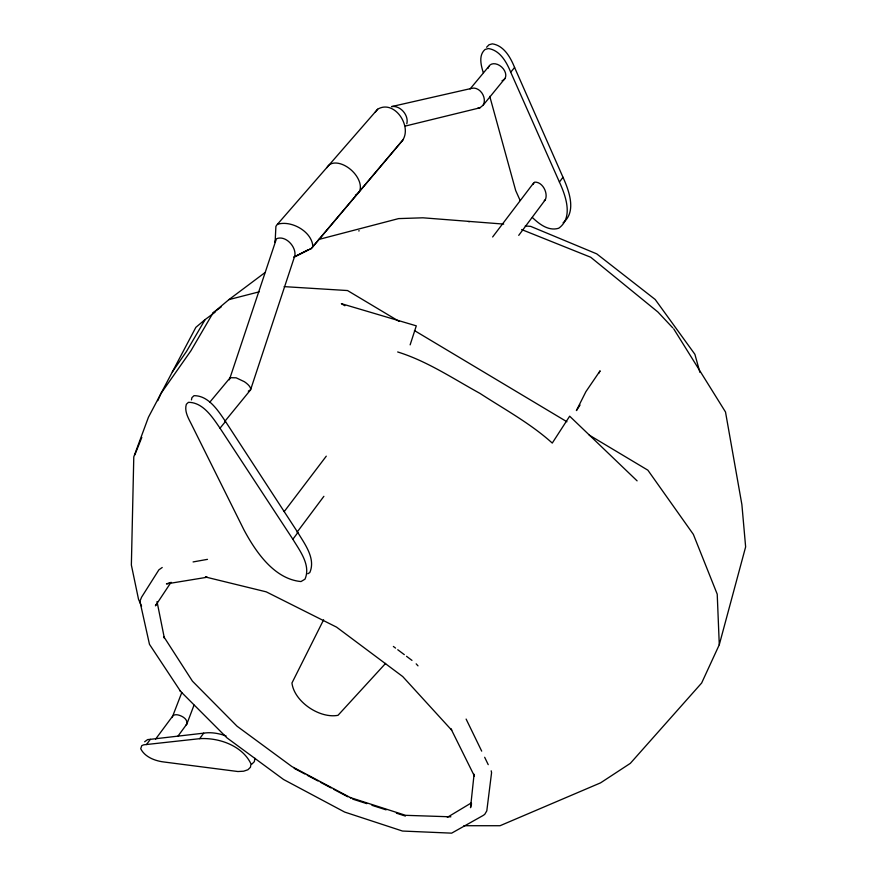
<?xml version="1.0" encoding="UTF-8"?>
<svg xmlns="http://www.w3.org/2000/svg" width="877" height="877" viewBox="0 0 877 877"><rect width="100%" height="100%" fill="white"/><g stroke="black" fill="none" stroke-linecap="round" stroke-linejoin="round"><path stroke-width="1.32" d="M229.368 379.829L276.43 238.774C285.463 234.915 296.327 246.623 294.869 255.613L250.559 389.87L224.961 421.201M474.084 774.205L470.521 807.695L471.574 803.727M294.573 256.808L308.54 249.671L293.85 257.125L311.269 248.575L312.87 246.656C312.146 231.616 291.285 219.941 277.417 224.304L275.904 226.299L275.115 242.359L275.444 240.309M254.922 758.287L254.352 761.653L251.82 764.152M191.438 399.912L191.942 397.621L194.014 395.68C208.594 395.527 218.121 410.666 225.499 421.475L297.851 532.558C304.79 544.091 315.939 558.616 309.789 572.571L307.794 573.777M406.807 123.767C409.044 115.315 400.285 105.054 391.526 106.61L471.552 88.391C475.608 87.141 479.675 89.794 481.933 93.039A10.897 8.288 59.9 0 1 484.005 103.146L483.106 105.229L479.894 107.827L405.371 126.047M172.155 717.529L181.791 692.545M463.9 825.717L500.033 825.728L600.57 782.854L630.333 763.352L701.644 683.019L719.283 644.738L745.636 546.897L741.887 504.593L725.509 412.004L673.7 328.842M410.129 344.858L416.301 325.849L341.372 303.661L344.869 305.755M194.025 705.13L186.856 724.018L177.965 736.143M309.449 249.309L311.269 248.575L400.844 142.436C414.218 128.952 395.099 98.684 377.636 109.23L277.417 224.304M134.817 454.922L141.822 437.404M157.761 400.679L161.017 393.389L190.912 350.8L213.012 312.968L228.941 299.605L264.766 272.747M532.898 184.521L534.663 182.131C542.479 181.66 548.268 192.885 545.384 199.671L518.724 235.365M323.624 619.787L291.953 682.997C294.244 701.732 319.71 718.822 338.007 715.314L385.617 663.374M598.914 373.185L600.109 370.807L585.902 391.668L576.408 410.579L580.048 405.053M156.424 604.11L155.437 605.832L171.059 582.262M215.062 312.234L205.152 319.557L186.494 351.447L172.33 371.947M199.682 738.675C218.801 737.425 242.48 745.735 250.997 763.933L250.438 767.276L247.917 769.754L243.642 771.201L237.919 771.53L163.955 761.992C155.119 760.94 144.935 757.114 140.715 748.75L141.767 745.647L143.718 744.825L199.682 738.675L203.672 733.161C211.214 731.955 218.932 733.413 226.069 735.913M146.459 744.584L150.373 739.333L203.672 733.161M155.591 739.136L172.462 716.388A8.507 4.582 28.6 0 1 177.91 714.898C181.988 715.829 188.018 719.074 186.856 724.018A8.507 4.582 28.6 0 1 186.056 724.895M297.04 532.24L323.876 496.316M292.863 539.245L220.017 428.195C212.574 417.375 203.015 402.258 188.412 402.335L186.352 404.275C184.214 411.149 188.237 417.978 191.252 423.92L243.894 529.763C255.602 551.677 274.15 579.05 300.986 581.55L304.988 579.182C311.072 565.205 299.813 550.745 292.863 539.245L297.851 532.558M532.394 217.518C539.256 224.117 548.629 231.429 558.737 228.228C573.624 217.595 565.643 195.626 559.416 182.065L562.99 177.275L514.591 67.485C510.557 57.52 503.979 45.56 492.315 43.85L489.037 44.76L486.582 47.248M284.192 511.609L326.277 456.172M492.644 236.965L533.578 183.041M144.639 741.767L147.621 739.596L150.373 739.333M375.203 112.278L377.636 109.23M483.106 105.229L504.977 78.459M220.017 428.195L225.499 421.475M559.416 182.065L510.721 72.21L514.591 67.485M209.866 402.104L230.202 377.691L236.143 377.812L244.387 381.714A12.421 4.56 28.4 0 1 250.647 388.632L250.559 389.87L248.279 391.142M470.072 88.983L488.862 66.378M312.87 246.656L403.332 139.454M205.152 319.557L195.856 327.351L148.443 417.233L133.786 456.884L131.364 565.051L138.533 599.342L141.57 606.193M544.288 200.559L545.384 199.671M563.1 222.769C576.836 211.73 569.009 190.638 562.99 177.275M213.012 312.968L221.201 306.917M447.325 817.342L471.146 803.014M170.313 582.569L166.444 583.907L207.191 577.23L205.404 576.978L266.235 591.843L336.56 627.132L402.707 676.54L451.721 730.212L451.019 728.897L474.435 776.134M162.223 567.485L158.89 569.831L141.592 597.16L140.123 600.778L140.221 602.718L149.474 644.321L180.629 691.438M318.472 239.542L398.586 218.603L422.889 217.803L503.694 224.095M228.941 299.605L259.164 291.833M193.083 561.938L207.487 559.351M358.682 230.914L359.241 230.815M477.812 108.167L479.894 107.827M468.362 221.607L469.666 221.618M450.877 816.816L405.591 815.325L350.142 797.511L350.877 797.862L291.898 766.564L237.064 726.222L192.458 681.188L163.758 636.614L164.35 638.083L157.027 601.578M284.137 286.626L347.544 290.55L399.167 321.42M525.257 225.959L530.684 226.376L596.744 253.87L655.196 299.485L694.88 354.286L699.901 372.363M352.653 799.1L366.805 803.65M371.947 805.305L386.099 809.855M396.393 813.165L405.393 816.07M397.676 351.962C427.143 361.116 453.047 378.612 479.916 393.367C504.407 409.285 530.497 423.438 552.269 443.071L569.666 416.191L637.097 480.859M521.64 229.555L590.736 257.257L657.903 312.004L672.769 327.855M294.168 768.329L304.9 774.018M307.279 775.279L318 780.979M320.39 782.24L331.111 787.93M333.49 789.201L347.785 796.787M414.415 330.541L566.926 421.76M589.212 435.091L647.873 470.182L693.367 534.389L717.222 594.178L719.283 644.738M393.367 646.459L395.56 648.103M397.752 649.736L404.319 654.648M406.511 656.292L411.982 660.392M179.862 690.67L226.979 737.864L283.567 779.5L344.672 812.069L402.51 831.045L451.644 833.15L483.041 815.533L484.729 814.36L486.801 810.863L491.569 772.725L491.197 770.806M416.18 663.845L417.989 665.862M466.115 719.074L481.692 751.129M484.663 757.279L488.226 764.656M520.127 200.438L515.698 190.583L489.761 96.338M510.721 72.21C506.654 62.245 500.065 50.274 488.379 48.542L485.102 49.452C478.36 55.163 481.002 65.337 483.271 72.616M327 167.628A20.303 12.399 42.5 0 1 352.324 171.048A20.303 12.399 42.5 0 1 355.338 195.187M488.193 68.198A10.129 7.126 43.2 0 1 501.622 67.003A10.129 7.126 43.2 0 1 502.05 80.739"/></g></svg>
